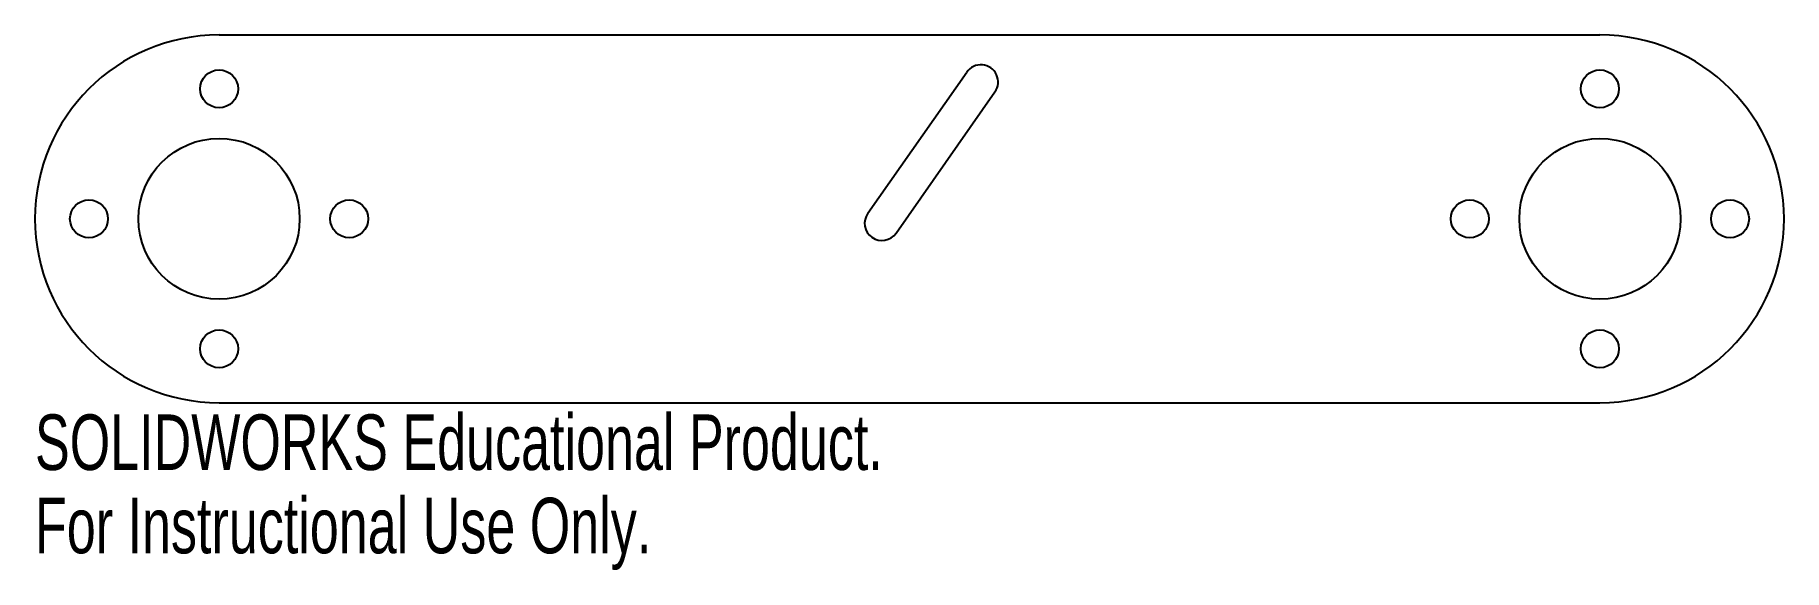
# Model space of a CAD drawing. Header units: millimetres. Extents: x -16 to 136, y -15 to 32.
import ezdxf

# ---------------------------------------------------------------- set-up
doc = ezdxf.new("R2010")
doc.units = ezdxf.units.MM
doc.styles.add('SLDTEXTSTYLE0', font='TXT', dxfattribs={"width": 0.7})

msp = doc.modelspace()

# ---------------------------------------------------------------- linework, layer by layer
at = {"color": 7, "linetype": 'Continuous', "lineweight": 25}
for p, q in [((0, 32), (120, 32)), ((56.37, 16.48), (64.97, 28.76)), ((58.83, 14.76), (67.43, 27.04)), ((0, 0), (120, 0))]:
    msp.add_line(p, q, dxfattribs=at)
for centre, radius in [((0, 27.31), 1.65), ((120, 27.31), 1.65), ((0, 16), 7), ((120, 16), 7), ((-11.31, 16), 1.65), ((11.31, 16), 1.65), ((108.69, 16), 1.65), ((131.31, 16), 1.65), ((0, 4.69), 1.65), ((120, 4.69), 1.65)]:
    msp.add_circle(centre, radius, dxfattribs=at)
for centre, radius, start, end in [((0, 16), 16, 90, 270), ((120, 16), 16, 270, 90), ((66.2, 27.9), 1.5, 325, 145), ((57.6, 15.62), 1.5, 145, 325)]:
    msp.add_arc(centre, radius, start, end, dxfattribs=at)

# ---------------------------------------------------------------- texts
at = {"color": 7, "linetype": 'Continuous', "char_height": 4.8336, "attachment_point": 1, "style": 'SLDTEXTSTYLE0'}
for s, insert in [('SOLIDWORKS Educational Product.', (-16, -1.02)), ('For Instructional Use Only.', (-16, -8.27))]:
    msp.add_mtext(s, dxfattribs=dict(at, insert=insert))

doc.saveas('drawing.dxf')
